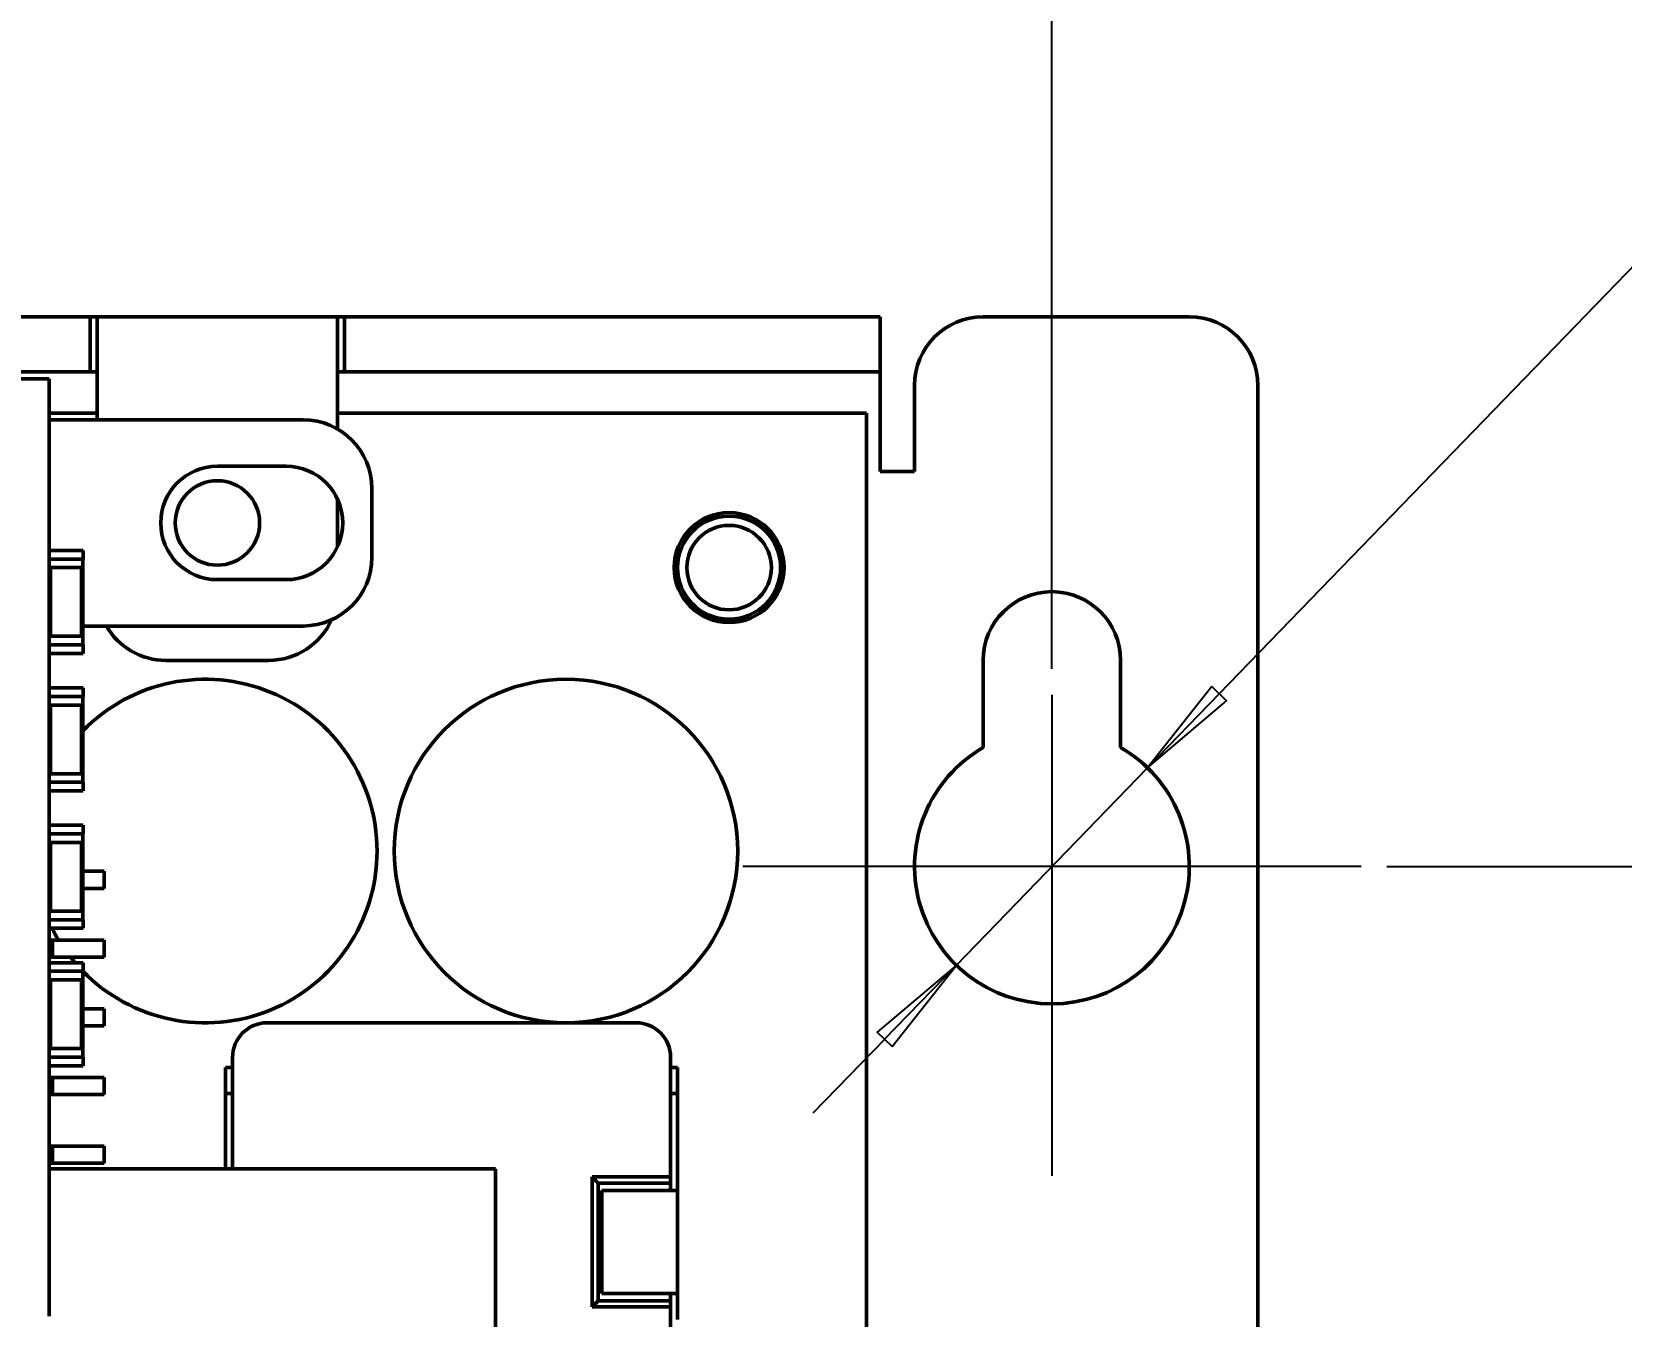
# Model space of a CAD drawing. Header units: millimetres. Extents: x 3137 to 5094, y 789 to 1822.
# Drawn here: x 3586.04 to 3632.32, y 1584.72 to 1622.11 of the extents above; entities that cross this region are included whole.
import ezdxf

# ---------------------------------------------------------------- set-up
doc = ezdxf.new("R2010")
doc.units = ezdxf.units.MM
doc.header["$LTSCALE"] = 1.8
for name, color, linetype, lineweight in [('외형선(ISO)', 7, 'Continuous', 50), ('중심 표식(ISO)', 7, 'Continuous', 25), ('치수(ISO)', 7, 'Continuous', 25)]:
    doc.layers.add(name, color=color, linetype=linetype, lineweight=lineweight)
doc.styles.add('레이블 문자 (JIS)', font='')
doc.styles.get('레이블 문자 (JIS)').set_extended_font_data('Gulim')
doc.dimstyles.new('복사 대상기본값 (JIS)', dxfattribs={"dimscale": 1.5, "dimtxt": 3, "dimasz": 2, "dimexe": 1, "dimexo": 0.5, "dimgap": 0.8, "dimtad": 1, "dimdsep": 46, "dimtxsty": '레이블 문자 (JIS)', "dimblk": 'Filled-1', "dimcen": 0.09, "dimdle": 10, "dimclrd": 256, "dimclre": 256, "dimclrt": 256, "dimazin": 2, "dimtfac": 0.666667, "dimtmove": 0, "dimatfit": 3, "dimldrblk": 'OPEN', "dimfxl": 1, "dimtolj": 1, "dimtzin": 0, "dimlwd": -1, "dimlwe": -1, "dimarcsym": 0})

# ---------------------------------------------------------------- blocks, each defined once
blk = doc.blocks.new('Filled-1')
at = {"color": 0}
for p, q in [((0, 0), (-1, 0.1)), ((-1, 0.1), (-1, -0.1)), ((-1, 0), (0, 0)), ((-1, -0.1), (0, 0))]:
    blk.add_line(p, q, dxfattribs=at)
at = {"color": 0, "flags": 128}
blk.add_lwpolyline([(-1, -0.1), (0, 0), (-1, 0.1), (-1, -0.1)], dxfattribs=at)
at = {"color": 0}
blk.add_solid([(-1, -0.1), (0, 0), (-1, 0.1), (-1, -0.1)], dxfattribs=at)
blk = doc.blocks.new('*D735')
at = {"layer": 'Defpoints', "color": 0}
for p in [(3615.742, 1638.942), (3296.742, 1610.811), (3615.742, 1602.811)]:
    blk.add_point(p, dxfattribs=at)
at = {"layer": '치수(ISO)'}
for p, q in [((3296.742, 1611.561), (3296.742, 1640.442)), ((3615.742, 1603.561), (3615.742, 1640.442)), ((3299.742, 1638.942), (3612.742, 1638.942))]:
    blk.add_line(p, q, dxfattribs=at)
at = {"layer": '치수(ISO)', "linetype": 'ByBlock', "xscale": 3, "yscale": 3, "zscale": 3, "rotation": 180}
blk.add_blockref('Filled-1', (3296.742, 1638.942), dxfattribs=at)
at = {"layer": '치수(ISO)', "linetype": 'ByBlock', "xscale": 3, "yscale": 3, "zscale": 3}
blk.add_blockref('Filled-1', (3615.742, 1638.942), dxfattribs=at)
at = {"layer": '치수(ISO)', "insert": (3456.262, 1649.652), "char_height": 15, "attachment_point": 5, "style": '레이블 문자 (JIS)'}
blk.add_mtext('\\A1;319', dxfattribs=at)
blk = doc.blocks.new('_Open')
at = {"color": 0, "linetype": 'ByBlock', "lineweight": -2}
for p, q in [((-1, 0.167), (0, 0)), ((-1, -0.167), (0, 0)), ((0, 0), (-1, 0))]:
    blk.add_line(p, q, dxfattribs=at)
blk = doc.blocks.new('*D736')
at = {"layer": 'Defpoints', "color": 0}
for p in [(3618.524, 1600.684), (3612.959, 1594.937)]:
    blk.add_point(p, dxfattribs=at)
at = {"layer": '치수(ISO)'}
for p, q in [((3620.612, 1602.839), (3653.875, 1637.182)), ((3656.875, 1637.182), (3653.875, 1637.182)), ((3612.959, 1594.937), (3618.524, 1600.684)), ((3610.872, 1592.782), (3608.784, 1590.628))]:
    blk.add_line(p, q, dxfattribs=at)
at = {"layer": '치수(ISO)', "linetype": 'ByBlock', "xscale": 3, "yscale": 3, "zscale": 3}
for p, rotation in [((3618.524, 1600.684), 225.9152563277071), ((3612.959, 1594.937), 45.91525632770713)]:
    blk.add_blockref('Filled-1', p, dxfattribs=dict(at, rotation=rotation))
at = {"layer": '치수(ISO)', "insert": (3685.333, 1637.182), "char_height": 15, "attachment_point": 5, "style": '레이블 문자 (JIS)'}
blk.add_mtext('\\A1;\\fGulim|b0|i0;4-∅8', dxfattribs=at)
blk = doc.blocks.new('*D742')
at = {"layer": 'Defpoints', "color": 0}
for p in [(3624.742, 1597.811), (3653.469, 1597.811), (3624.742, 1536.211)]:
    blk.add_point(p, dxfattribs=at)
at = {"layer": '치수(ISO)'}
for p, q in [((3625.492, 1597.811), (3654.969, 1597.811)), ((3653.469, 1539.211), (3653.469, 1594.811)), ((3625.492, 1536.211), (3654.969, 1536.211))]:
    blk.add_line(p, q, dxfattribs=at)
at = {"layer": '치수(ISO)', "linetype": 'ByBlock', "xscale": 3, "yscale": 3, "zscale": 3}
for p, rotation in [((3653.469, 1597.811), 90), ((3653.469, 1536.211), 270)]:
    blk.add_blockref('Filled-1', p, dxfattribs=dict(at, rotation=rotation))
at = {"layer": '치수(ISO)', "insert": (3642.759, 1567.05), "char_height": 15, "attachment_point": 5, "rotation": 90, "style": '레이블 문자 (JIS)'}
blk.add_mtext('\\A1;61.6', dxfattribs=at)

msp = doc.modelspace()

# ---------------------------------------------------------------- linework, layer by layer
at = {"layer": '외형선(ISO)'}
for p, q in [((3587.742, 1613.811), (3571.542, 1613.811)), ((3587.742, 1613.811), (3587.942, 1613.811)), ((3587.742, 1612.211), (3587.742, 1613.811)), ((3587.942, 1612.811), (3587.942, 1613.811)), ((3594.942, 1613.811), (3587.942, 1613.811)), ((3594.942, 1613.811), (3594.942, 1612.811)), ((3594.942, 1613.811), (3595.142, 1613.811)), ((3607.742, 1613.811), (3595.142, 1613.811)), ((3595.142, 1613.811), (3595.142, 1612.211)), ((3607.742, 1613.811), (3610.742, 1613.811)), ((3610.742, 1612.211), (3610.742, 1613.811)), ((3613.742, 1613.811), (3619.742, 1613.811)), ((3587.942, 1612.811), (3587.942, 1610.811)), ((3594.942, 1610.543), (3594.942, 1612.811)), ((3587.742, 1612.211), (3571.542, 1612.211)), ((3584.942, 1612.011), (3586.542, 1612.011)), ((3586.542, 1612.011), (3586.542, 1584.721)), ((3587.942, 1612.211), (3587.742, 1612.211)), ((3595.142, 1612.211), (3594.942, 1612.211)), ((3607.742, 1612.211), (3595.142, 1612.211)), ((3610.742, 1612.211), (3607.742, 1612.211)), ((3610.742, 1612.211), (3610.742, 1609.711)), ((3611.742, 1609.311), (3611.742, 1611.811)), ((3621.742, 1611.811), (3621.742, 1522.211)), ((3587.942, 1611.011), (3586.542, 1611.011)), ((3586.542, 1610.811), (3593.942, 1610.811)), ((3610.342, 1611.011), (3594.942, 1611.011)), ((3610.342, 1558.011), (3610.342, 1611.011)), ((3610.742, 1609.711), (3610.742, 1609.311)), ((3591.442, 1609.461), (3593.442, 1609.461)), ((3610.742, 1609.311), (3611.742, 1609.311)), ((3595.942, 1606.811), (3595.942, 1608.811)), ((3594.942, 1607.123), (3594.942, 1608.498)), ((3587.529, 1607.011), (3586.542, 1607.011)), ((3587.529, 1606.761), (3587.529, 1607.011)), ((3586.542, 1606.761), (3587.529, 1606.761)), ((3587.482, 1606.511), (3586.582, 1606.511)), ((3586.582, 1606.511), (3586.582, 1605.761)), ((3587.482, 1606.511), (3587.482, 1605.761)), ((3587.522, 1604.261), (3587.522, 1606.761)), ((3593.442, 1606.161), (3591.442, 1606.161)), ((3586.582, 1605.261), (3586.582, 1605.761)), ((3587.482, 1605.261), (3587.482, 1605.761)), ((3586.582, 1605.261), (3586.582, 1604.511)), ((3587.482, 1605.261), (3587.482, 1604.511)), ((3587.522, 1604.811), (3593.942, 1604.811)), ((3587.529, 1604.261), (3586.542, 1604.261)), ((3587.482, 1604.511), (3586.582, 1604.511)), ((3587.529, 1604.011), (3587.529, 1604.261)), ((3586.542, 1604.011), (3587.529, 1604.011)), ((3589.942, 1603.811), (3592.942, 1603.811)), ((3613.742, 1601.275), (3613.742, 1603.811)), ((3617.742, 1603.811), (3617.742, 1601.275)), ((3587.529, 1603.011), (3586.542, 1603.011)), ((3586.542, 1602.761), (3587.529, 1602.761)), ((3587.522, 1600.261), (3587.522, 1602.761)), ((3587.529, 1602.761), (3587.529, 1603.011)), ((3587.482, 1602.511), (3586.582, 1602.511)), ((3586.582, 1602.511), (3586.582, 1601.761)), ((3587.482, 1602.511), (3587.482, 1601.761)), ((3586.582, 1601.261), (3586.582, 1601.761)), ((3587.482, 1601.261), (3587.482, 1601.761)), ((3586.582, 1601.261), (3586.582, 1600.511)), ((3587.482, 1601.261), (3587.482, 1600.511)), ((3587.482, 1600.511), (3586.582, 1600.511)), ((3587.529, 1600.261), (3586.542, 1600.261)), ((3586.542, 1600.011), (3587.529, 1600.011)), ((3587.529, 1600.011), (3587.529, 1600.261)), ((3587.529, 1599.011), (3586.542, 1599.011)), ((3587.529, 1598.761), (3587.529, 1599.011)), ((3586.542, 1598.761), (3587.529, 1598.761)), ((3587.522, 1596.261), (3587.522, 1598.761)), ((3587.482, 1598.511), (3586.582, 1598.511)), ((3586.582, 1598.511), (3586.582, 1597.761)), ((3587.482, 1598.511), (3587.482, 1597.761)), ((3586.582, 1597.261), (3586.582, 1597.761)), ((3587.482, 1597.261), (3587.482, 1597.761)), ((3587.522, 1597.671), (3588.142, 1597.671)), ((3588.142, 1597.171), (3588.142, 1597.671)), ((3586.582, 1597.261), (3586.582, 1596.511)), ((3587.482, 1597.261), (3587.482, 1596.511)), ((3587.522, 1597.171), (3588.142, 1597.171)), ((3587.529, 1596.261), (3586.542, 1596.261)), ((3587.482, 1596.511), (3586.582, 1596.511)), ((3587.529, 1596.011), (3587.529, 1596.261)), ((3586.542, 1596.011), (3587.529, 1596.011)), ((3586.542, 1595.671), (3586.642, 1595.671)), ((3586.642, 1595.671), (3588.142, 1595.671)), ((3586.642, 1595.171), (3586.642, 1595.671)), ((3588.142, 1595.171), (3588.142, 1595.671)), ((3586.542, 1595.171), (3586.642, 1595.171)), ((3587.529, 1595.011), (3586.542, 1595.011)), ((3586.642, 1595.171), (3588.142, 1595.171)), ((3587.529, 1594.761), (3587.529, 1595.011)), ((3586.542, 1594.761), (3587.529, 1594.761)), ((3587.482, 1594.511), (3586.582, 1594.511)), ((3586.582, 1594.511), (3586.582, 1593.761)), ((3587.482, 1594.511), (3587.482, 1593.761)), ((3587.522, 1592.261), (3587.522, 1594.761)), ((3586.582, 1593.261), (3586.582, 1593.761)), ((3587.482, 1593.261), (3587.482, 1593.761)), ((3588.142, 1593.671), (3587.522, 1593.671)), ((3588.142, 1593.671), (3588.142, 1593.171)), ((3586.582, 1593.261), (3586.582, 1592.511)), ((3587.482, 1593.261), (3587.482, 1592.511)), ((3588.142, 1593.171), (3587.522, 1593.171)), ((3592.888, 1593.261), (3603.633, 1593.261)), ((3587.529, 1592.261), (3586.542, 1592.261)), ((3587.482, 1592.511), (3586.582, 1592.511)), ((3587.529, 1592.011), (3587.529, 1592.261)), ((3591.882, 1589.011), (3591.882, 1592.255)), ((3604.638, 1592.255), (3604.638, 1588.775)), ((3586.542, 1592.011), (3587.529, 1592.011)), ((3586.542, 1591.671), (3586.642, 1591.671)), ((3586.642, 1591.671), (3588.142, 1591.671)), ((3586.642, 1591.171), (3586.642, 1591.671)), ((3588.142, 1591.171), (3588.142, 1591.671)), ((3591.882, 1591.963), (3591.679, 1591.963)), ((3591.679, 1591.201), (3591.679, 1591.963)), ((3604.638, 1591.963), (3604.842, 1591.963)), ((3604.842, 1591.201), (3604.842, 1591.963)), ((3586.542, 1591.171), (3586.642, 1591.171)), ((3586.642, 1591.171), (3588.142, 1591.171)), ((3591.679, 1589.143), (3591.679, 1591.201)), ((3591.882, 1591.201), (3591.679, 1591.201)), ((3604.638, 1591.201), (3604.842, 1591.201)), ((3604.842, 1589.143), (3604.842, 1591.201)), ((3586.542, 1589.671), (3586.642, 1589.671)), ((3586.642, 1589.671), (3588.142, 1589.671)), ((3586.642, 1589.171), (3586.642, 1589.671)), ((3588.142, 1589.171), (3588.142, 1589.671)), ((3586.542, 1589.171), (3586.642, 1589.171)), ((3599.542, 1589.011), (3586.542, 1589.011)), ((3586.642, 1589.171), (3588.142, 1589.171)), ((3591.679, 1589.143), (3591.679, 1589.011)), ((3599.542, 1589.011), (3599.542, 1565.011)), ((3604.842, 1588.381), (3604.842, 1589.143)), ((3602.352, 1584.99), (3602.352, 1588.775)), ((3602.352, 1588.775), (3604.638, 1588.775)), ((3602.352, 1588.775), (3602.53, 1588.597)), ((3604.638, 1588.597), (3602.53, 1588.597)), ((3602.53, 1588.597), (3602.53, 1585.168)), ((3602.632, 1588.381), (3604.626, 1588.381)), ((3602.632, 1585.384), (3602.632, 1588.381)), ((3604.842, 1588.381), (3604.626, 1588.381)), ((3604.638, 1588.775), (3604.638, 1588.597)), ((3604.638, 1588.597), (3604.638, 1588.381)), ((3604.842, 1585.384), (3604.842, 1588.381)), ((3602.352, 1584.99), (3602.53, 1585.168)), ((3602.53, 1585.168), (3604.638, 1585.168)), ((3604.626, 1585.384), (3602.632, 1585.384)), ((3604.626, 1585.384), (3604.842, 1585.384)), ((3604.638, 1585.384), (3604.638, 1585.168)), ((3604.638, 1585.168), (3604.638, 1584.99)), ((3604.842, 1584.622), (3604.842, 1585.384)), ((3604.638, 1584.99), (3602.352, 1584.99)), ((3604.638, 1584.99), (3604.638, 1581.511))]:
    msp.add_line(p, q, dxfattribs=at)
for centre, radius in [((3591.442, 1607.811), 1.23), ((3606.342, 1606.511), 1.6), ((3606.342, 1606.511), 1.5), ((3606.342, 1606.511), 1.23), ((3601.592, 1598.261), 5)]:
    msp.add_circle(centre, radius, dxfattribs=at)
for centre, radius, start, end in [((3613.742, 1611.811), 2, 90, 180), ((3619.742, 1611.811), 2, 0, 90), ((3593.942, 1608.811), 2, 0, 90), ((3591.442, 1607.811), 1.65, 90, 270), ((3593.442, 1607.811), 1.65, 270, 90), ((3593.942, 1606.811), 2, 270, 0), ((3615.742, 1603.811), 2, 0, 180), ((3589.942, 1605.811), 2, 210, 270), ((3592.942, 1605.811), 2, 270, 335.7048), ((3591.092, 1598.261), 5, 224.4387, 135.5613), ((3615.742, 1597.811), 4, 120, 60), ((3591.092, 1598.261), 5, 206.7437, 211.1982), ((3591.092, 1598.261), 5, 218.1702, 220.5416), ((3592.888, 1592.255), 1.006, 90, 180), ((3603.633, 1592.255), 1.006, 0, 90)]:
    msp.add_arc(centre, radius, start, end, dxfattribs=at)
at = {"layer": '중심 표식(ISO)'}
for p, q in [((3615.742, 1602.811), (3615.742, 1588.811)), ((3624.742, 1597.811), (3606.742, 1597.811))]:
    msp.add_line(p, q, dxfattribs=at)

# ---------------------------------------------------------------- dimensions: what is measured, and where the dimension line sits
at = {"layer": '치수(ISO)'}
for base, p1, p2, angle, picture, middle in [((3615.742, 1638.942), (3296.742, 1610.811), (3615.742, 1602.811), 180, '*D735', (3456.262, 1638.942)), ((3653.469, 1597.811), (3624.742, 1536.211), (3624.742, 1597.811), 90, '*D742', (3653.469, 1567.05))]:
    dim = msp.add_linear_dim(base=base, p1=p1, p2=p2, angle=angle, dimstyle='복사 대상기본값 (JIS)', override={"dimtxt": 10, "dimgap": 2, "dimtxsty": '레이블 문자 (JIS)', "dimtofl": 0, "dimatfit": 1, "dimldrblk": 'Open'}, dxfattribs=at)
    dim.commit()
    dim.dimension.update_dxf_attribs({"geometry": picture, "text_midpoint": middle, "dimtype": 160})
dim = msp.add_diameter_dim_2p(p1=(3612.959, 1594.937), p2=(3618.524, 1600.684), text='\\fGulim|b0|i0;4-<>', dimstyle='복사 대상기본값 (JIS)', override={"dimtxt": 10, "dimtad": 0, "dimtih": 1, "dimtoh": 1, "dimlfac": 1, "dimtxsty": '레이블 문자 (JIS)', "dimatfit": 2, "dimldrblk": 'Open'}, dxfattribs=at)
dim.commit()
dim.dimension.update_dxf_attribs({"geometry": '*D736', "text_midpoint": (3685.333, 1637.182), "dimtype": 163})

doc.saveas('drawing.dxf')
